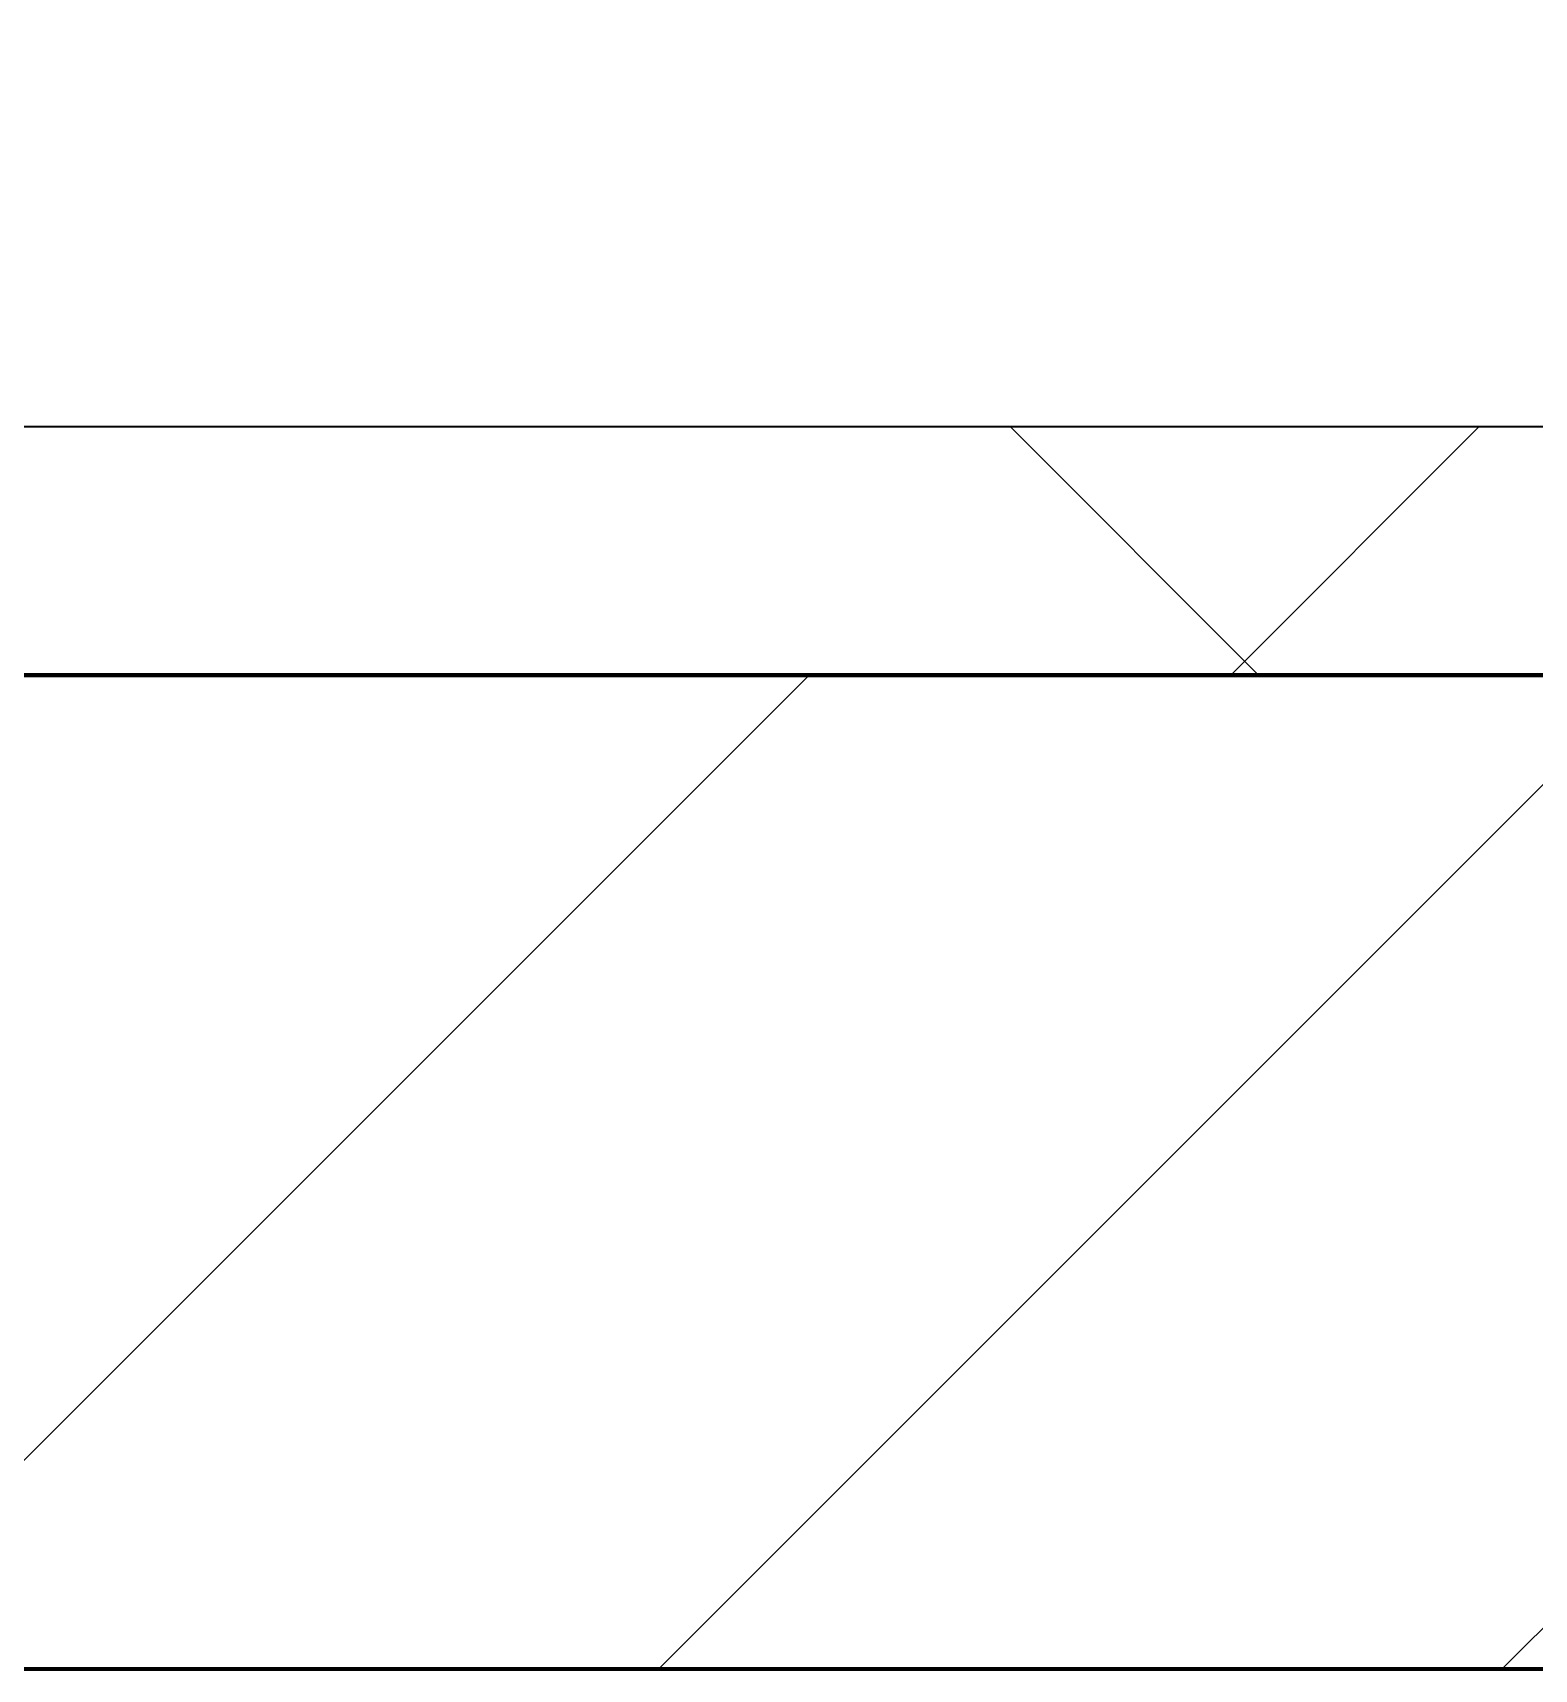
# Model space of a CAD drawing. Header units: millimetres. Extents: x -794334 to -714814, y -17806 to 22403.
# Drawn here: x -738463.1 to -738161, y -4021 to -3691.8 of the extents above; entities that cross this region are included whole.
import ezdxf
from ezdxf.xclip import XClip

# ---------------------------------------------------------------- set-up
doc = ezdxf.new("R2010")
doc.units = ezdxf.units.MM
doc.header["$XCLIPFRAME"] = 0
for name, color, linetype, lineweight in [('A-GLAZ-CURT', 2, 'Continuous', 9), ('A-WALL', 5, 'Continuous', 35), ('A-WALL-FNSH', 2, 'Continuous', 35), ('A-WALL-PATT', 1, 'Continuous', 35), ('WALL-E', 2, 'Continuous', 35)]:
    doc.layers.add(name, color=color, linetype=linetype, lineweight=lineweight)
doc.layers.add('A11_ALU.SOLID SHEET', color=2, linetype='Continuous')

# ---------------------------------------------------------------- blocks, each defined once
blk = doc.blocks.new('PPLS-PP19_Custom Tile Pattern - Custom Tile Pattern-V184-4252-01 ENLARGED CONCOURSE LEVEL - REFLECTED CEILING PLAN - SHEET 3')
at = {"layer": 'A-GLAZ-CURT'}
for p, q in [((-300, 0), (300, 0)), ((300, 0), (-300, 0)), ((230.06, 0), (300, 0)), ((-300, -50), (300, -50)), ((300, -50), (-300, -50))]:
    blk.add_line(p, q, dxfattribs=at)
for points, knots in [([(159.07, 0), (159.13, 0), (160.84, 0), (165.21, 0), (174.15, 0), (185.98, 0), (208.82, 0), (219.42, 0), (230.06, 0)], [-115.643202, -115.643202, -115.643202, -115.643202, -114.681583, -87.660824, -65.295536, -41.623857, -24.459831, 0, 0, 0, 0]), ([(247.1, 0), (246.76, 0), (245.04, 0), (238.34, 0), (226.56, 0), (221.1, 0), (200.27, 0), (182.99, 0), (174.27, 0), (169.67, 0), (168.99, 0)], [-9649.085549, -9649.085549, -9649.085549, -9649.085549, -9581.591397, -9406.094246, -9221.510254, -9016.44624, -8717.832359, -8253.978395, -8152.463617, -8069.855175, -8069.855175, -8069.855175, -8069.855175]), ([(171.51, 0), (176.48, 0), (193.23, 0), (201.73, 0), (208.81, 0), (213.9, 0), (241.96, 0), (266.73, 0), (281.71, 0), (291.71, 0), (296.52, 0), (297.86, 0), (298.09, 0)], [-7971.819559, -7971.819559, -7971.819559, -7971.819559, -7784.112253, -7606.717214, -7289.299508, -7042.621073, -6582.165592, -6068.460911, -5766.029927, -5566.724884, -5280.360606, -5199.253518, -5199.253518, -5199.253518, -5199.253518]), ([(300, 0), (286.53, 0), (254.22, 0), (215.71, 0), (194.89, 0), (189.89, 0)], [-285.253232, -285.253232, -285.253232, -285.253232, -244.693688, -187.987675, -169.61003, -169.61003, -169.61003, -169.61003]), ([(300, 0), (288.22, 0), (262, 0), (230.43, 0), (219.94, 0), (219.02, 0)], [-12528.858583, -12528.858583, -12528.858583, -12528.858583, -11905.454923, -11162.864862, -10856.732305, -10856.732305, -10856.732305, -10856.732305]), ([(219.9, 0), (220.86, 0), (227.84, 0), (242.06, 0), (246.54, 0), (246.96, 0)], [-10670.940496, -10670.940496, -10670.940496, -10670.940496, -10511.382485, -9925.173265, -9834.877357, -9834.877357, -9834.877357, -9834.877357]), ([(284.76, 0), (284.76, 0), (285.09, 0), (287.47, 0), (293.59, 0), (297.76, 0), (300, 0)], [-4110.630118, -4110.630118, -4110.630118, -4110.630118, -4053.389046, -3959.664717, -3862.421465, -3746.95702, -3746.95702, -3746.95702, -3746.95702]), ([(297.38, 0), (295.84, 0), (291.62, 0), (285.38, 0), (284.87, 0)], [-4803.172655, -4803.172655, -4803.172655, -4803.172655, -4358.271401, -4143.037883, -4143.037883, -4143.037883, -4143.037883])]:
    blk.add_open_spline(points, degree=3, knots=knots, dxfattribs=at)
blk = doc.blocks.new('PPLS-PP19_Custom Tile Pattern - Custom Tile Pattern-V185-4252-01 ENLARGED CONCOURSE LEVEL - REFLECTED CEILING PLAN - SHEET 3')
at = {"layer": 'A-GLAZ-CURT'}
for p, q in [((-300, 0), (300, 0)), ((300, 0), (-300, 0)), ((-293.07, 0), (-275.75, 0)), ((-275.75, 0), (-293.07, 0)), ((-222.32, 0), (-206.8, 0)), ((-206.8, 0), (-222.32, 0)), ((-206.59, 0), (-205, 0)), ((-205, 0), (-206.59, 0)), ((-300, -50), (300, -50)), ((300, -50), (-300, -50))]:
    blk.add_line(p, q, dxfattribs=at)
at = {"layer": 'A-GLAZ-CURT', "flags": 128}
for points in [[(-300, 0), (-291.56, 0), (-283.3, 0), (-275.2, 0)], [(-275.48, 0), (-283.55, 0), (-291.73, 0), (-300, 0)], [(-274.69, 0), (-267.26, 0), (-259.45, 0), (-251.77, 0), (-244.2, 0), (-236.74, 0), (-229.36, 0), (-222.06, 0), (-214.83, 0), (-207.71, 0)], [(-140.03, 0), (-145.5, 0), (-150.63, 0), (-155.53, 0), (-160.27, 0), (-164.95, 0), (-169.65, 0), (-174.47, 0), (-179.49, 0), (-184.81, 0), (-190.44, 0), (-196.37, 0), (-202.58, 0), (-209.04, 0), (-215.73, 0), (-222.63, 0), (-229.72, 0), (-236.97, 0), (-244.39, 0), (-251.96, 0), (-259.67, 0), (-267.51, 0), (-274.69, 0)], [(-206.81, 0), (-200.76, 0), (-194.02, 0), (-187.54, 0), (-181.38, 0), (-175.58, 0), (-170.25, 0), (-165.64, 0), (-162.01, 0), (-159.53, 0), (-157.46, 0), (-154.52, 0), (-149.42, 0), (-141.84, 0), (-132.81, 0), (-126.08, 0)], [(-125.17, 0), (-128.55, 0), (-134.16, 0), (-138.97, 0)]]:
    blk.add_lwpolyline(points, dxfattribs=at)
at = {"layer": 'A-GLAZ-CURT'}
for points in [[(-300, 0), (-291.7, 0), (-283.49, 0), (-275.49, 0)], [(-138.94, 0), (-158.99, 0), (-181.6, 0), (-206.82, 0)], [(-139.93, 0), (-143.39, 0), (-146.24, 0), (-146.95, 0)], [(-138.93, 0), (-133.03, 0), (-128.13, 0), (-125.15, 0)], [(-133.82, 0), (-135.05, 0), (-136.28, 0), (-138.69, 0)], [(-72.02, 0), (-76.74, 0), (-81.4, 0), (-86.16, 0)]]:
    blk.add_open_spline(points, degree=3, dxfattribs=at)
for points, knots in [([(-207.59, 0), (-209.77, 0), (-232.75, 0), (-262.56, 0), (-294.48, 0), (-300, 0)], [-15280.193173, -15280.193173, -15280.193173, -15280.193173, -15131.813646, -13729.592194, -13439.944408, -13439.944408, -13439.944408, -13439.944408]), ([(-274.69, 0), (-268.17, 0), (-230, 0), (-174.61, 0), (-129.95, 0), (-110.8, 0), (-99.5, 0), (-91.46, 0)], [-4864.762449, -4864.762449, -4864.762449, -4864.762449, -4502.809032, -2700.551212, -1002.059161, -460.363443, 0, 0, 0, 0]), ([(-138.98, 0), (-141.28, 0), (-147.66, 0), (-147.69, 0), (-158.72, 0), (-174.02, 0), (-185.59, 0), (-209.77, 0), (-232.01, 0), (-255.22, 0), (-262.59, 0), (-264.9, 0), (-265.4, 0)], [-3151.087077, -3151.087077, -3151.087077, -3151.087077, -2919.378265, -2477.344047, -2237.412286, -2029.680487, -1755.085331, -1400.429864, -858.079193, -543.655514, -208.940337, 0, 0, 0, 0]), ([(-258.6, 0), (-257.91, 0), (-254.26, 0), (-241.25, 0), (-225.99, 0), (-214.2, 0), (-208.76, 0), (-206.82, 0)], [-5722.54675, -5722.54675, -5722.54675, -5722.54675, -5657.471696, -5413.335975, -5017.494783, -4832.723979, -4730.206459, -4730.206459, -4730.206459, -4730.206459]), ([(-207.11, 0), (-212.29, 0), (-220.02, 0), (-231.26, 0), (-233.46, 0), (-234, 0)], [-1252.005263, -1252.005263, -1252.005263, -1252.005263, -978.033455, -846.069444, -682.911962, -682.911962, -682.911962, -682.911962]), ([(-233.49, 0), (-233.44, 0), (-232.38, 0), (-230.74, 0), (-225.3, 0), (-223.63, 0)], [-455.274641, -455.274641, -455.274641, -455.274641, -440.605512, -119.536984, 0, 0, 0, 0]), ([(-223.63, 0), (-219.39, 0), (-206.17, 0), (-188.58, 0), (-169.02, 0), (-152.12, 0), (-136.84, 0), (-127.33, 0), (-124.19, 0), (-123.43, 0), (-123.28, 0)], [-5463.295695, -5463.295695, -5463.295695, -5463.295695, -5161.076232, -4739.070012, -4465.409639, -4149.119819, -3839.893365, -3647.167523, -3488.92562, -3439.852845, -3439.852845, -3439.852845, -3439.852845]), ([(-138.89, 0), (-139.75, 0), (-142.16, 0), (-149.31, 0), (-162.01, 0), (-177.91, 0), (-194.16, 0), (-203.69, 0), (-206.82, 0)], [-2497.848988, -2497.848988, -2497.848988, -2497.848988, -2418.507304, -2308.929706, -2113.765672, -1763.376603, -1422.553702, -1257.051303, -1257.051303, -1257.051303, -1257.051303]), ([(-206.47, 0), (-205.37, 0), (-198.32, 0), (-185.8, 0), (-171.77, 0), (-158.7, 0), (-157.22, 0)], [-4723.981546, -4723.981546, -4723.981546, -4723.981546, -4666.091899, -4349.945572, -4000.813434, -3840.635403, -3840.635403, -3840.635403, -3840.635403]), ([(-152.35, 0), (-151.03, 0), (-147.75, 0), (-143.69, 0), (-139.01, 0)], [-3494.978217, -3494.978217, -3494.978217, -3494.978217, -3371.022232, -3231.214743, -3231.214743, -3231.214743, -3231.214743]), ([(-118.78, 0), (-121.86, 0), (-126.28, 0), (-136.96, 0), (-147.46, 0), (-150.03, 0), (-150.57, 0)], [-5938.474035, -5938.474035, -5938.474035, -5938.474035, -5700.061948, -5508.838257, -5298.784692, -5196.16478, -5196.16478, -5196.16478, -5196.16478]), ([(-150.34, 0), (-150.07, 0), (-147.75, 0), (-142.6, 0), (-127.26, 0), (-107.3, 0), (-90.42, 0), (-76.46, 0), (-71.61, 0), (-71.03, 0)], [-4948.728362, -4948.728362, -4948.728362, -4948.728362, -4883.323924, -4440.880425, -4054.690705, -3793.097032, -3402.597032, -3144.956779, -3109.83612, -3109.83612, -3109.83612, -3109.83612]), ([(-71.7, 0), (-74.51, 0), (-86.29, 0), (-110.94, 0), (-130.52, 0), (-147.74, 0), (-149.07, 0)], [-7672.158748, -7672.158748, -7672.158748, -7672.158748, -7508.296369, -7004.680444, -6449.282163, -6277.220794, -6277.220794, -6277.220794, -6277.220794]), ([(-148.23, 0), (-146.94, 0), (-142.99, 0), (-140.61, 0), (-139.48, 0)], [-6162.058746, -6162.058746, -6162.058746, -6162.058746, -6017.569127, -5812.241476, -5812.241476, -5812.241476, -5812.241476]), ([(-146.69, 0), (-146.59, 0), (-145.49, 0), (-142.23, 0), (-139.47, 0), (-139.26, 0)], [-420.34245, -420.34245, -420.34245, -420.34245, -406.956646, -290.263673, -280.2283, -280.2283, -280.2283, -280.2283]), ([(-86.16, 0), (-91.37, 0), (-104.13, 0), (-122.65, 0), (-134.76, 0), (-138.6, 0), (-138.97, 0)], [-1681.3698, -1681.3698, -1681.3698, -1681.3698, -1374.161226, -945.742622, -741.901385, -719.943113, -719.943113, -719.943113, -719.943113]), ([(-72.93, 0), (-75.51, 0), (-91.45, 0), (-115.37, 0), (-137.44, 0), (-138.75, 0)], [-19442.345229, -19442.345229, -19442.345229, -19442.345229, -18935.241197, -17136.203329, -17023.58674, -17023.58674, -17023.58674, -17023.58674]), ([(-137.8, 0), (-137.21, 0), (-135.91, 0), (-133.93, 0), (-128.78, 0), (-126.5, 0)], [-5695.996646, -5695.996646, -5695.996646, -5695.996646, -5560.701257, -5364.112219, -5231.017328, -5231.017328, -5231.017328, -5231.017328]), ([(-127.41, 0), (-131.63, 0), (-133.16, 0), (-134.09, 0), (-134.15, 0)], [-8540.990293, -8540.990293, -8540.990293, -8540.990293, -8266.114998, -8246.473386, -8246.473386, -8246.473386, -8246.473386]), ([(-134.15, 0), (-133.32, 0), (-130.31, 0), (-117.33, 0), (-92.04, 0), (-78.85, 0), (-72.59, 0), (-71.48, 0)], [-7657.439573, -7657.439573, -7657.439573, -7657.439573, -7293.749979, -6839.55839, -6236.997189, -5713.340575, -5595.821226, -5595.821226, -5595.821226, -5595.821226]), ([(-120.13, 0), (-120.14, 0), (-120.24, 0), (-121.3, 0), (-129.25, 0), (-133.82, 0)], [-2933.992132, -2933.992132, -2933.992132, -2933.992132, -2920.575025, -2840.280255, -2731.647847, -2731.647847, -2731.647847, -2731.647847]), ([(-113.43, 0), (-113.44, 0), (-113.96, 0), (-119.73, 0), (-125.43, 0), (-127.03, 0), (-127.41, 0)], [-328.499627, -328.499627, -328.499627, -328.499627, -282.672656, -98.539552, -24.539552, 0, 0, 0, 0]), ([(-126.5, 0), (-122.44, 0), (-108.71, 0), (-86.68, 0), (-63.44, 0), (-54.4, 0), (-48.53, 0), (-30.79, 0), (-18.03, 0), (8.61, 0), (15.02, 0), (22.91, 0), (31, 0), (39.04, 0), (51.19, 0), (58.74, 0), (61.34, 0), (61.45, 0)], [-5231.017328, -5231.017328, -5231.017328, -5231.017328, -4994.692869, -4542.524482, -4008.285538, -3689.699207, -3546.54457, -3315.260113, -2864.387349, -2439.246196, -2084.094819, -1956.422387, -1818.904206, -1645.594513, -1443.202566, -1228.752106, -1120.932285, -1120.932285, -1120.932285, -1120.932285]), ([(-125.15, 0), (-124.93, 0), (-121.96, 0), (-113.01, 0), (-98.9, 0), (-86.38, 0), (-75.78, 0), (-71.71, 0)], [-3362.7396, -3362.7396, -3362.7396, -3362.7396, -3342.215224, -3074.362186, -2902.289527, -2605.247022, -2381.94055, -2381.94055, -2381.94055, -2381.94055]), ([(-122.08, 0), (-122.01, 0), (-121.69, 0), (-121.2, 0), (-120.88, 0)], [-3136.336417, -3136.336417, -3136.336417, -3136.336417, -3110.304437, -3035.164275, -3035.164275, -3035.164275, -3035.164275]), ([(-71.32, 0), (-73.54, 0), (-84.99, 0), (-99.51, 0), (-114.02, 0), (-117.28, 0), (-118.78, 0)], [-866.027463, -866.027463, -866.027463, -866.027463, -740.068933, -229.489605, -116.330425, 0, 0, 0, 0]), ([(-117.74, 0), (-117.19, 0), (-114.78, 0), (-113.43, 0), (-113.43, 0)], [-821.249067, -821.249067, -821.249067, -821.249067, -394.672656, -330.879064, -330.879064, -330.879064, -330.879064]), ([(-36.62, 0), (-36.62, 0), (-40.35, 0), (-44.32, 0), (-58.97, 0), (-85.2, 0), (-107.61, 0), (-116.56, 0), (-117.56, 0)], [-4069.478503, -4069.478503, -4069.478503, -4069.478503, -3858.647035, -3538.256648, -2842.901703, -2193.204658, -1433.981041, -985.49888, -985.49888, -985.49888, -985.49888]), ([(-115.82, 0), (-114.96, 0), (-110.41, 0), (-96.78, 0), (-71.33, 0), (-42.53, 0), (-12.78, 0), (4.23, 0), (9.64, 0), (10.14, 0), (10.18, 0)], [-5724.064692, -5724.064692, -5724.064692, -5724.064692, -5430.283136, -5103.229623, -4799.173296, -4065.652676, -3589.737505, -3285.047089, -3066.359526, -3044.715262, -3044.715262, -3044.715262, -3044.715262]), ([(-71.93, 0), (-72.11, 0), (-80.34, 0), (-94, 0), (-112.01, 0), (-114.94, 0), (-115.63, 0)], [-1217.886105, -1217.886105, -1217.886105, -1217.886105, -1208.454564, -789.402658, -501.969187, -243.577221, -243.577221, -243.577221, -243.577221]), ([(-91.46, 0), (-90.09, 0), (-84.7, 0), (-77.43, 0), (-72.73, 0), (-72.64, 0), (-72.64, 0)], [-19832.387487, -19832.387487, -19832.387487, -19832.387487, -19753.885894, -19541.04734, -19478.625389, -19471.062469, -19471.062469, -19471.062469, -19471.062469]), ([(-71.14, 0), (-74.53, 0), (-78.58, 0), (-82.66, 0), (-83.28, 0), (-83.28, 0)], [-1912.325146, -1912.325146, -1912.325146, -1912.325146, -1646.621388, -1424.436217, -1393.971743, -1393.971743, -1393.971743, -1393.971743]), ([(-83.28, 0), (-83.28, 0), (-82.91, 0), (-76.14, 0), (-62.97, 0), (-48.14, 0), (-36.49, 0), (-33.57, 0), (-29.94, 0), (-28.57, 0)], [-1393.4169, -1393.4169, -1393.4169, -1393.4169, -1353.722004, -1274.333717, -1073.56893, -651.549973, -296.515819, -83.513472, 0, 0, 0, 0])]:
    blk.add_open_spline(points, degree=3, knots=knots, dxfattribs=at)
blk = doc.blocks.new('*U1029')
at = {"layer": 'A-GLAZ-CURT'}
for name, p in [('PPLS-PP19_Custom Tile Pattern - Custom Tile Pattern-V184-4252-01 ENLARGED CONCOURSE LEVEL - REFLECTED CEILING PLAN - SHEET 3', (40202.37, -7350)), ('PPLS-PP19_Custom Tile Pattern - Custom Tile Pattern-V185-4252-01 ENLARGED CONCOURSE LEVEL - REFLECTED CEILING PLAN - SHEET 3', (40802.37, -7350))]:
    blk.add_blockref(name, p, dxfattribs=at)
blk = doc.blocks.new('*U1630')
blk.add_lwpolyline([(22690, -750), (19166.45, -750), (19116.45, -700), (18966.44, -550), (-101025.39, -550), (-101025.39, -6704.96), (-96300, -6704.96), (-96300, -7350), (-94497.63, -7350), (17250, -7350), (17250, -6849.96), (18300, -6849.96), (22690, -6849.96)], close=True)

msp = doc.modelspace()

# ---------------------------------------------------------------- block references
at = {"layer": 'A11_ALU.SOLID SHEET'}
ref = msp.add_blockref('*U1630', (-744681.24, 3579.02), dxfattribs=at)
XClip(ref).set_block_clipping_path([(-45802.4668593339, -9620.0029952967), (23702.8690583039, 10334.9999958097)])

# ---------------------------------------------------------------- next in the draw order: hatches: boundary and pattern name
at = {"layer": 'A-WALL-PATT', "lineweight": 9}
h = msp.add_hatch(dxfattribs=at)
h.set_pattern_fill('FP_5', color=256, style=0, pattern_type=2)
h.set_pattern_definition([(45, (0, 0), (-212.13203, 212.13203), []), (135, (0, 0), (-212.13203, -212.13203), [])])
h.paths.add_polyline_path([(-727630.24, -3820.98), (-727382.37, -3820.98), (-727382.37, -3770.98), (-790483.7, -3770.98), (-790483.7, -3820.98), (-727766, -3820.98)])
h = msp.add_hatch(dxfattribs=at)
h.set_pattern_fill('FP_2', color=256, style=0, pattern_type=2)
h.set_pattern_definition([(45, (0, 0), (-84.852814, 84.852814), [])])
h.paths.add_polyline_path([(-727382.37, -4020.98), (-727382.37, -3820.98), (-790483.7, -3820.98), (-790483.7, -4020.98), (-727494.49, -4020.98)])

# ---------------------------------------------------------------- next in the draw order: linework, layer by layer
at = {"layer": 'A-WALL', "color": 7, "lineweight": 70}
for p, q in [((-740780, -3820.98), (-738380, -3820.98)), ((-738380, -3820.98), (-740780, -3820.98)), ((-738380, -3820.98), (-737180, -3820.98)), ((-737180, -3820.98), (-738380, -3820.98)), ((-738380, -4020.98), (-740780, -4020.98)), ((-737180, -4020.98), (-738380, -4020.98))]:
    msp.add_line(p, q, dxfattribs=at)
at = {"layer": 'A-WALL-FNSH', "color": 250}
for p, q in [((-740780, -3770.98), (-738380, -3770.98)), ((-738380, -3770.98), (-737180, -3770.98))]:
    msp.add_line(p, q, dxfattribs=at)
at = {"layer": 'WALL-E'}
for p, q in [((-727382.37, -4020.98), (-790483.7, -4020.98)), ((-790483.7, -4020.98), (-727382.37, -4020.98))]:
    msp.add_line(p, q, dxfattribs=at)

# ---------------------------------------------------------------- next in the draw order: block references
msp.add_blockref('*U1029', (-778882.37, 3579.02))

doc.saveas('drawing.dxf')
